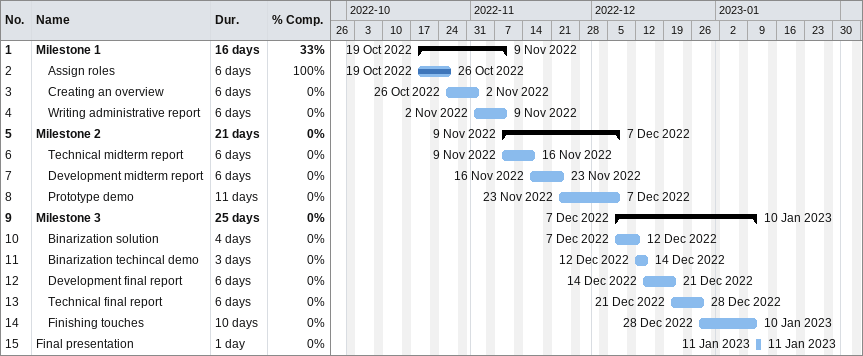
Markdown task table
| ID | Level | Task | Duration | Start | Finish | % complete |
|---|---|---|---|---|---|---|
| 1 | 1 | **Milestone 1** | 16d | 2022-10-19 | 2022-11-09 | 33 |
| 2 | 2 | Assign roles | 6d | 2022-10-19 | 2022-10-26 | 100 |
| 3 | 2 | Creating an overview | 6d | 2022-10-26 | 2022-11-02 | 0 |
| 4 | 2 | Writing administrative report | 6d | 2022-11-02 | 2022-11-09 | 0 |
| 5 | 1 | **Milestone 2** | 21d | 2022-11-09 | 2022-12-07 | 0 |
| 6 | 2 | Technical midterm report | 6d | 2022-11-09 | 2022-11-16 | 0 |
| 7 | 2 | Development midterm report | 6d | 2022-11-16 | 2022-11-23 | 0 |
| 8 | 2 | Prototype demo | 11d | 2022-11-23 | 2022-12-07 | 0 |
| 9 | 1 | **Milestone 3** | 25d | 2022-12-07 | 2023-01-10 | 0 |
| 10 | 2 | Binarization solution | 4d | 2022-12-07 | 2022-12-12 | 0 |
| 11 | 2 | Binarization techincal demo | 3d | 2022-12-12 | 2022-12-14 | 0 |
| 12 | 2 | Development final report | 6d | 2022-12-14 | 2022-12-21 | 0 |
| 13 | 2 | Technical final report | 6d | 2022-12-21 | 2022-12-28 | 0 |
| 14 | 2 | Finishing touches | 10d | 2022-12-28 | 2023-01-10 | 0 |
| 15 | 1 | Final presentation | 1d | 2023-01-11 | 2023-01-11 | 0 |
